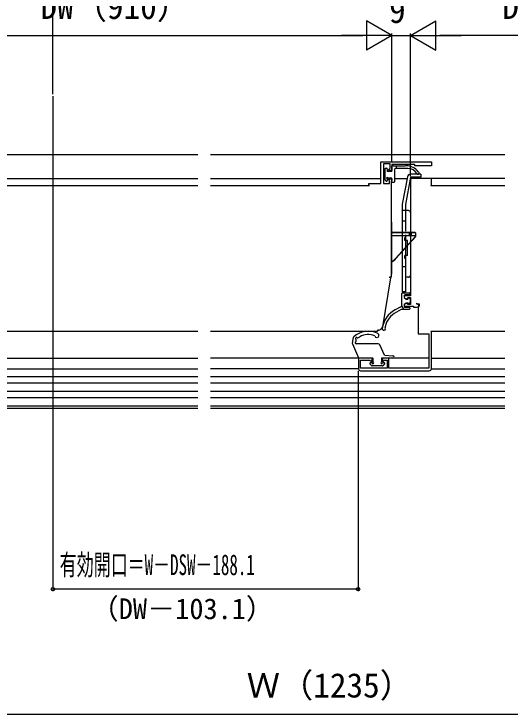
# Model space of a CAD drawing. Units: millimetres, scale not verified. Extents: x -700 to 700, y -1043 to 1038.
# Drawn here: x 53 to 291.9, y 135.6 to 472.1 of the extents above; entities that cross this region are included whole.
import ezdxf
from ezdxf.enums import TextEntityAlignment as Align

# ---------------------------------------------------------------- set-up
doc = ezdxf.new("R2010")
doc.units = ezdxf.units.MM
doc.header["$LTSCALE"] = 6
for name, color, linetype in [('0-3_YKK_11E', 7, 'Continuous'), ('0-4_YKK_12', 2, 'Continuous'), ('0-5_YKK_13', 4, 'Continuous'), ('0-7_YKK_D', 6, 'Continuous')]:
    doc.layers.add(name, color=color, linetype=linetype)
doc.styles.add('ＭＳ ゴシック', font='')
doc.styles.get('ＭＳ ゴシック').set_extended_font_data('MS Gothic')

msp = doc.modelspace()

# ---------------------------------------------------------------- linework, layer by layer
at = {"layer": '0-3_YKK_11E'}
for p, q in [((233.347, 345.59), (233.694, 345.59)), ((228.15, 320.09), (227.747, 320.09)), ((219.647, 300.59), (252.647, 300.59))]:
    msp.add_line(p, q, dxfattribs=at)
for points in [[(223.947, 389.59), (223.647, 389.89), (223.647, 390.59), (229.347, 390.59), (229.347, 401.09), (253.647, 401.09), (253.647, 399.09), (245.647, 399.09), (245.647, 399.79), (234.647, 399.79), (234.647, 396.79), (233.272, 396.79), (233.111, 397.178), (233.847, 397.915), (233.847, 400.09), (230.647, 400.09), (230.647, 390.59), (233.447, 390.59), (233.447, 392.066), (233.111, 392.403), (233.272, 392.79), (234.647, 392.79), (234.647, 392.09), (234.447, 391.808), (234.247, 391.525), (234.247, 345.59), (233.695, 345.59)], [(253.347, 389.59), (253.647, 389.89), (253.647, 393.09), (243.647, 393.09), (243.647, 336.59), (240.647, 336.59), (240.647, 335.79), (241.347, 335.19), (241.847, 335.19), (242.147, 335.49), (242.447, 335.79), (243.647, 335.79), (243.647, 332.39), (242.447, 332.39), (242.147, 332.69), (241.847, 332.99), (241.347, 332.99), (240.647, 332.39), (240.647, 331.59), (245.047, 331.59), (245.047, 331.09), (246.547, 331.09), (247.547, 331.495), (247.547, 332.09), (247.047, 332.59), (246.547, 333.09), (246.547, 332.79), (247.747, 332.79), (247.747, 331.89), (247.347, 330.79), (247.347, 318.29), (252.347, 318.29), (252.347, 301.89), (233.147, 301.89), (233.147, 306.59), (230.147, 306.59), (230.147, 305.39), (230.333, 305.113), (230.659, 305.178), (231.172, 305.69)], [(233.694, 345.59), (233.99, 345.242), (230.123, 321.765)], [(253.647, 301.59), (253.647, 319.29), (253.347, 319.59)], [(231.172, 305.69), (232.347, 305.69), (232.347, 301.89), (219.647, 301.89), (219.647, 305.69), (224.123, 305.69), (224.635, 305.178), (224.962, 305.113), (225.147, 305.39), (225.147, 306.59), (218.647, 306.59), (218.647, 301.59)]]:
    msp.add_lwpolyline(points, dxfattribs=at)
for centre, radius, start, end in [((228.15, 322.09), 2, 270, 350.64702), ((219.647, 301.59), 1, 180, 270), ((252.647, 301.59), 1, 270, 0)]:
    msp.add_arc(centre, radius, start, end, dxfattribs=at)
at = {"layer": '0-4_YKK_12'}
for p, q in [((-3.59, 404.59), (141.397, 404.59)), ((147.397, 404.59), (288.923, 404.59)), ((-15.353, 393.09), (141.397, 393.09)), ((147.397, 393.09), (229.347, 393.09)), ((235.847, 393.09), (242.024, 393.09)), ((243.551, 393.09), (244.147, 393.09)), ((288.923, 393.09), (253.647, 393.09)), ((-3.653, 306.59), (141.397, 306.59)), ((225.047, 306.59), (147.397, 306.59)), ((252.347, 306.59), (230.647, 306.59)), ((253.647, 306.59), (288.923, 306.59)), ((-3.353, 301.59), (141.397, 301.59)), ((218.647, 301.59), (147.397, 301.59)), ((253.647, 301.59), (288.923, 301.59)), ((-28.353, 297.79), (141.397, 297.79)), ((147.397, 297.79), (288.923, 297.79)), ((-28.353, 294.79), (141.397, 294.79)), ((147.397, 294.79), (288.923, 294.79)), ((-28.353, 290.79), (141.397, 290.79)), ((147.397, 290.79), (288.923, 290.79)), ((-28.353, 287.79), (141.397, 287.79)), ((147.397, 287.79), (288.923, 287.79)), ((-28.353, 283.79), (141.397, 283.79)), ((147.397, 283.79), (288.923, 283.79)), ((-28.853, 282.59), (141.397, 282.59)), ((147.397, 282.59), (288.923, 282.59))]:
    msp.add_line(p, q, dxfattribs=at)
at = {"layer": '0-5_YKK_13'}
for p, q in [((71.747, 433.568), (71.747, 683.59)), ((231.347, 397.69), (231.347, 392.49)), ((231.647, 397.99), (232.147, 397.99)), ((232.447, 397.69), (232.447, 396.39)), ((234.647, 396.39), (234.647, 399.09)), ((235.247, 399.09), (241.147, 399.09)), ((236.847, 397.89), (236.847, 399.09)), ((242.398, 397.89), (236.847, 397.89)), ((234.647, 396.39), (232.447, 396.39)), ((235.847, 396.89), (235.847, 391.49)), ((248.647, 395.09), (243.647, 395.09)), ((248.647, 395.09), (248.647, 393.59)), ((231.935, 391.778), (231.435, 392.278)), ((232.447, 392.89), (232.447, 391.99)), ((234.647, 393.19), (232.747, 393.19)), ((234.647, 391.49), (234.647, 393.19)), ((234.947, 391.19), (235.547, 391.19)), ((243.647, 393.59), (241.147, 380.59)), ((248.647, 393.59), (243.647, 393.59)), ((1.847, 389.59), (141.397, 389.59)), ((147.397, 389.59), (223.946, 389.59)), ((253.347, 389.59), (288.923, 389.59)), ((241.147, 380.59), (241.147, 374.59)), ((242.647, 377.59), (239.647, 377.59)), ((241.147, 374.59), (241.147, 367.64)), ((243.647, 376.59), (243.647, 346.59)), ((234.247, 372.09), (234.647, 372.09)), ((234.647, 347.09), (234.647, 372.09)), ((241.147, 372.59), (239.647, 372.59)), ((245.851, 367.04), (234.647, 367.04)), ((245.951, 366.94), (234.647, 366.94)), ((243.201, 366.94), (243.201, 367.04)), ((243.201, 365.44), (243.201, 366.94)), ((243.951, 365.44), (243.951, 367.14)), ((244.051, 365.44), (244.051, 366.94)), ((245.951, 366.94), (245.951, 365.524)), ((245.951, 365.44), (234.647, 365.44)), ((245.694, 364.855), (236.45, 354.589)), ((236.63, 354.589), (246.151, 365.163)), ((240.947, 363.19), (240.947, 364.59)), ((241.147, 364.59), (240.947, 364.59)), ((241.147, 365.99), (241.147, 338.59)), ((245.951, 364.94), (245.951, 365.44)), ((246.151, 365.163), (246.151, 366.74)), ((241.147, 363.19), (240.947, 363.19)), ((241.447, 363.19), (241.147, 363.19)), ((242.147, 363.19), (241.447, 363.19)), ((242.147, 355.99), (242.147, 363.19)), ((241.147, 355.99), (240.947, 355.99)), ((240.947, 354.59), (240.947, 355.99)), ((241.147, 354.59), (240.947, 354.59)), ((241.447, 355.99), (241.147, 355.99)), ((242.147, 355.99), (241.447, 355.99)), ((241.147, 350.59), (239.647, 350.59)), ((234.247, 347.09), (234.647, 347.09)), ((242.647, 345.59), (241.147, 345.59)), ((239.447, 331.79), (239.447, 337.79)), ((241.147, 338.59), (239.647, 338.59)), ((239.747, 338.09), (242.947, 338.09)), ((240.647, 336.79), (240.647, 335.74)), ((242.947, 337.09), (240.947, 337.09)), ((243.247, 337.79), (243.247, 337.39)), ((240.647, 335.74), (241.547, 334.99)), ((240.647, 332.44), (241.547, 333.19)), ((241.547, 334.99), (242.347, 334.99)), ((241.547, 333.19), (242.347, 333.19)), ((242.347, 335.29), (242.347, 334.99)), ((242.347, 333.19), (242.347, 332.89)), ((242.647, 335.59), (242.947, 335.59)), ((242.859, 332.678), (243.359, 333.178)), ((243.447, 335.09), (243.447, 333.39)), ((238.947, 331.29), (236.253, 329.858)), ((239.103, 330.053), (236.817, 328.798)), ((242.947, 330.09), (239.248, 330.09)), ((239.447, 331.79), (240.247, 330.09)), ((240.647, 332.44), (240.647, 331.39)), ((240.947, 331.09), (242.947, 331.09)), ((243.247, 330.79), (243.247, 330.39)), ((227.747, 320.09), (227.747, 319.59)), ((-8.853, 319.59), (141.397, 319.59)), ((147.397, 319.59), (227.747, 319.59)), ((215.652, 313.704), (216.201, 316.819)), ((218.346, 316.45), (219.227, 316.937)), ((253.347, 319.59), (288.923, 319.59)), ((215.672, 313.534), (218.569, 306.772)), ((217.459, 314.74), (217.569, 315.36)), ((217.459, 314.74), (217.569, 315.36)), ((228.031, 313.59), (217.547, 313.59)), ((231.047, 308.09), (228.95, 312.984)), ((225.547, 306.59), (218.845, 306.59)), ((225.547, 306.59), (225.547, 304.79)), ((229.747, 306.59), (229.747, 304.79)), ((235.147, 306.59), (229.747, 306.59)), ((231.047, 308.09), (235.191, 307.789)), ((224.135, 303.878), (225.035, 302.978)), ((225.147, 304.39), (224.347, 304.39)), ((230.047, 302.89), (225.247, 302.89)), ((230.947, 304.39), (230.147, 304.39)), ((231.159, 303.878), (230.259, 302.978))]:
    msp.add_line(p, q, dxfattribs=at)
msp.add_lwpolyline([(242.174, 393.874), (239.647, 380.733), (239.647, 338.59)], dxfattribs=at)
for centre, radius, start, end in [((231.647, 397.69), 0.3, 90, 180), ((232.147, 397.69), 0.3, 0, 90), ((234.947, 399.09), 0.3, 0, 180), ((236.847, 396.89), 1, 90, 180), ((241.447, 399.09), 0.3, 359.99942, 180), ((241.741, 392.09), 7, 36.78511, 89.9465), ((242.398, 392.89), 5, 30.0005, 90), ((243.647, 393.59), 1.5, 90, 169.11447), ((247.247, 395.691), 0.6, 210.0005, 80.4391), ((231.647, 392.49), 0.3, 180, 225), ((232.147, 391.99), 0.3, 225, 0), ((232.447, 393.19), 0.3, 0, 270), ((234.947, 391.49), 0.3, 180, 270), ((235.547, 391.49), 0.3, 270, 0), ((242.647, 376.59), 1, 0, 90), ((245.851, 366.74), 0.3, 0, 90), ((244.951, 365.524), 1, 318, 0), ((231.131, 359.54), 7.4, 298.37033, 317.99999), ((230.951, 359.54), 7.4, 299.96718, 317.99999), ((242.647, 346.59), 1, 270, 0), ((239.747, 337.79), 0.3, 90, 180), ((240.947, 336.79), 0.3, 90, 180), ((242.947, 337.79), 0.3, 0, 90), ((242.947, 337.39), 0.3, 270, 0), ((242.647, 335.29), 0.3, 90, 180), ((242.947, 335.09), 0.5, 0, 90), ((243.147, 333.39), 0.3, 315, 0), ((241.887, 319.263), 12, 118, 171.89366), ((238.947, 331.79), 0.5, 270, 0), ((239.248, 329.79), 0.3, 90, 118.75978), ((240.947, 331.39), 0.3, 180, 270), ((242.647, 332.89), 0.3, 180, 315), ((242.947, 330.79), 0.3, 0, 90), ((242.947, 330.39), 0.3, 270, 0), ((241.887, 319.263), 10.8, 118, 166.88785), ((230.799, 320.842), 0.8, 171.89366, 35.63011), ((231.855, 321.599), 0.5, 166.88785, 215.63011), ((223.239, 309.196), 10.375, 63.44397, 132.71443), ((217.697, 316.09), 0.5, 50.99224, 237.97569), ((217.697, 316.09), 0.5, 102.02432, 237.97569), ((218.201, 316.712), 0.3, 230.99224, 298.96793), ((223.295, 309.588), 8.4, 67.99987, 118.96793), ((227.419, 317.587), 1, 192.18749, 62.72629), ((215.947, 313.652), 0.3, 170, 203.19859), ((217.547, 314.09), 0.5, 118.64194, 270), ((217.164, 314.793), 0.3, 298.64194, 350), ((217.273, 315.412), 0.3, 350, 57.97569), ((217.273, 315.412), 0.3, 350, 57.97569), ((228.031, 312.59), 1, 23.19859, 90), ((218.845, 306.89), 0.3, 203.19859, 270), ((235.147, 307.19), 0.6, 270, 85.83713), ((224.347, 304.09), 0.3, 90, 225), ((225.247, 303.19), 0.3, 225, 270), ((225.547, 304.39), 0.4, 180, 90), ((229.747, 304.39), 0.4, 90, 360), ((230.047, 303.19), 0.3, 270, 315), ((230.947, 304.09), 0.3, 315, 90)]:
    msp.add_arc(centre, radius, start, end, dxfattribs=at)
at = {"layer": '0-7_YKK_D'}
for p, q in [((234.647, 461.79), (222.523, 468.79)), ((222.523, 468.79), (222.523, 454.79)), ((243.647, 461.79), (255.772, 468.79)), ((255.772, 454.79), (255.772, 468.79)), ((-1.353, 461.79), (220.647, 461.79)), ((234.647, 461.79), (210.399, 461.79)), ((234.647, 461.79), (222.523, 454.79)), ((234.647, 400.79), (234.647, 462.79)), ((234.647, 400.79), (234.647, 462.79)), ((234.647, 461.79), (243.647, 461.79)), ((243.647, 394.59), (243.647, 462.79)), ((243.647, 394.09), (243.647, 462.79)), ((243.647, 461.79), (255.772, 454.79)), ((243.647, 461.79), (267.896, 461.79)), ((419.647, 461.79), (257.647, 461.79)), ((71.747, 432.568), (71.747, 194.59)), ((218.383, 300.59), (218.383, 194.59)), ((218.383, 195.59), (71.747, 195.59)), ((-39.353, 135.59), (457.647, 135.59))]:
    msp.add_line(p, q, dxfattribs=at)
for centre in [(71.747, 195.59), (218.383, 195.59)]:
    msp.add_circle(centre, 0.85, dxfattribs=at)

# ---------------------------------------------------------------- texts
at = {"layer": '0-7_YKK_D', "style": 'ＭＳ ゴシック'}
for s, height, p in [('DW（910）', 11.73, (65.738, 466.2)), ('DSW（240）', 11.73, (287.738, 466.2)), ('9', 11.73, (233.329, 464.29)), ('（DW－103.1）', 9.971, (89.776, 178.213)), ('Ｗ（1235）', 11.73, (164.875, 140))]:
    msp.add_text(s, height=height, dxfattribs=at).set_placement(p, align=Align.BOTTOM_LEFT)
at = {"layer": '0-7_YKK_D', "style": 'ＭＳ ゴシック', "width": 0.6}
msp.add_text('有効開口＝W－DSW－188.1', height=9.971, dxfattribs=at).set_placement((75.009, 199.368), align=Align.BOTTOM_LEFT)

doc.saveas('drawing.dxf')
